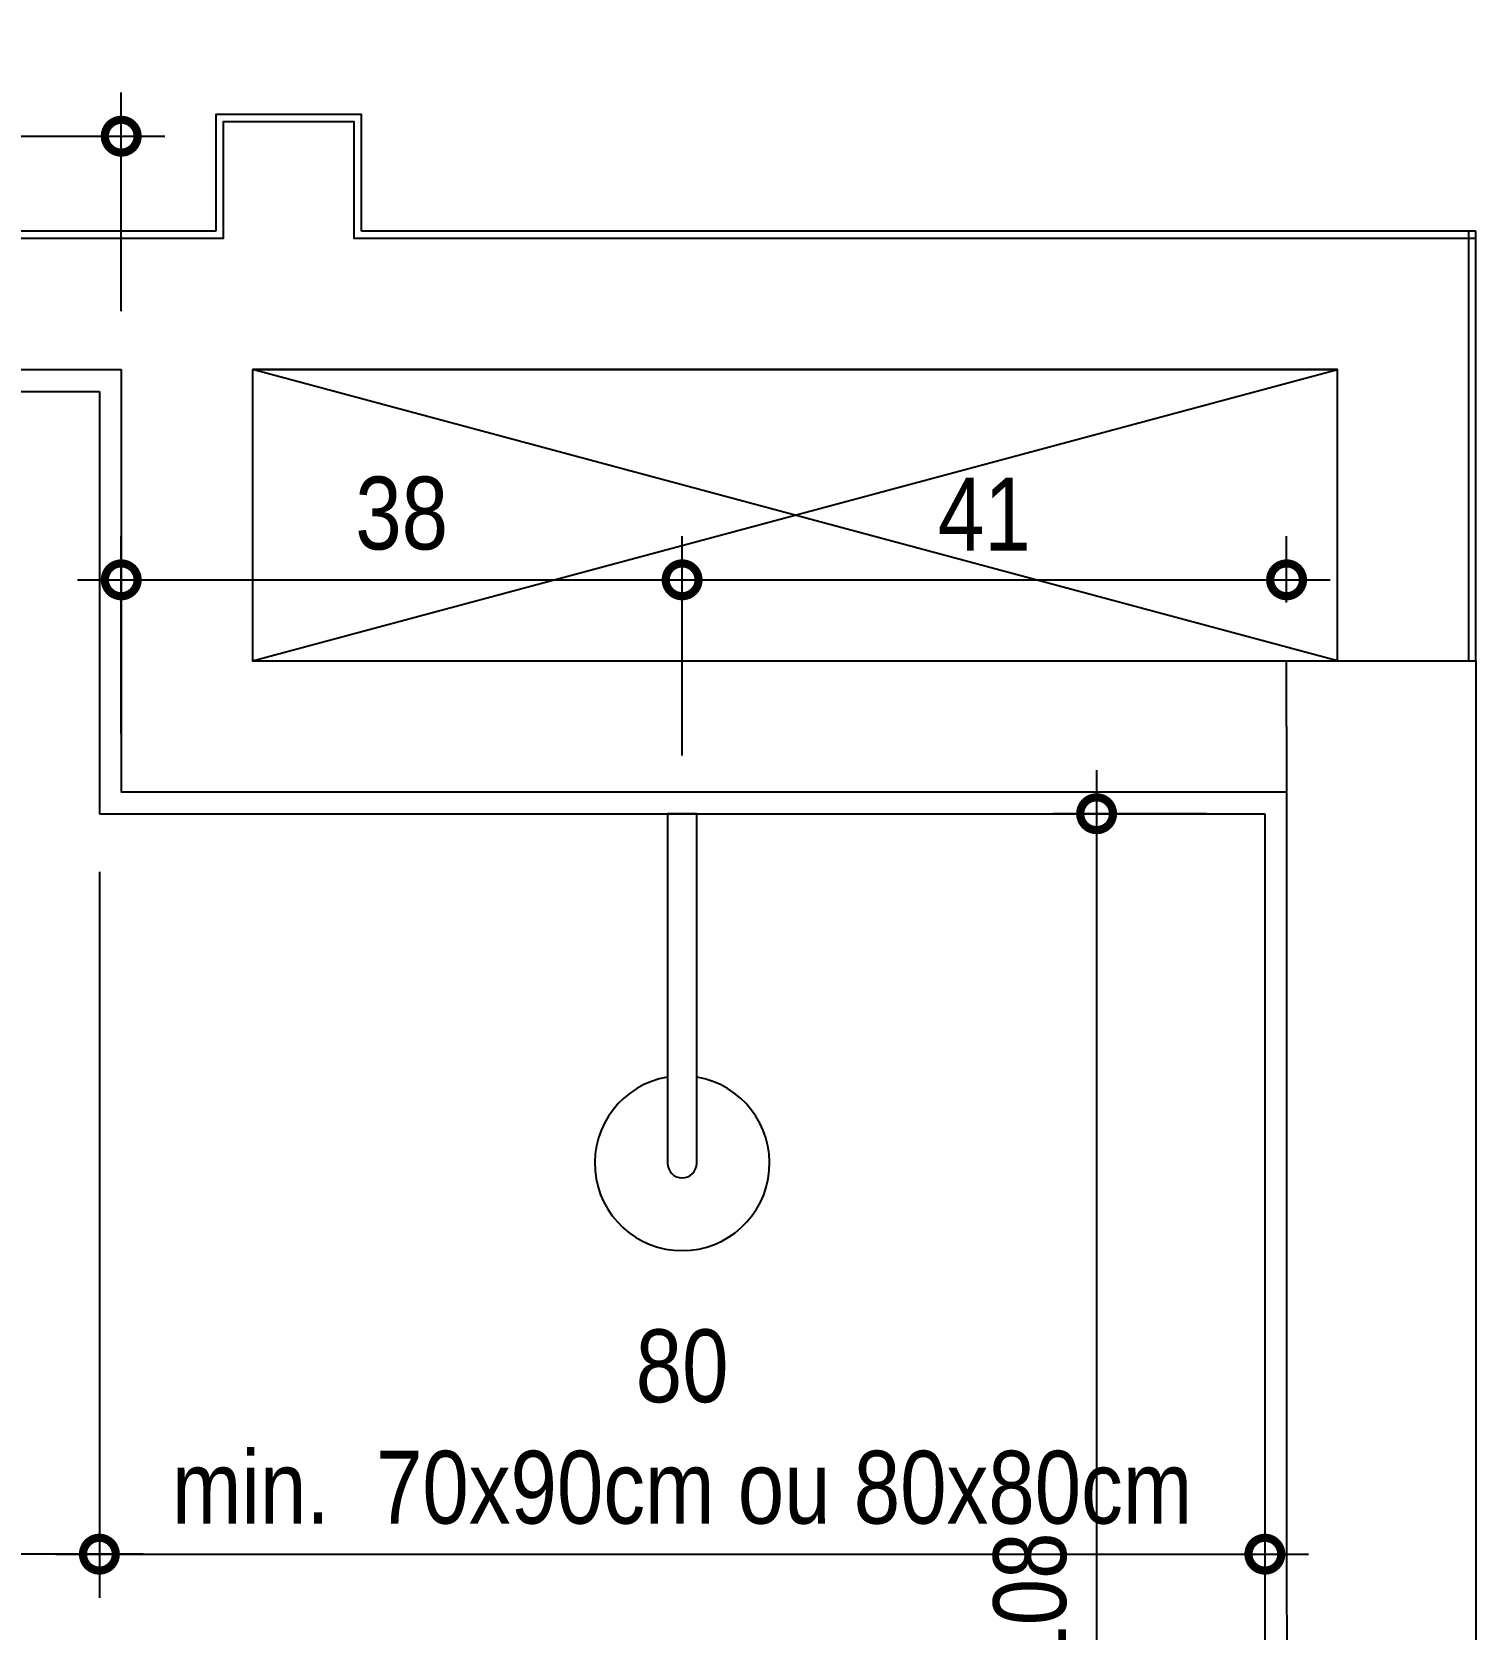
# Model space of a CAD drawing. Header units: metres. Extents: x 3 to 168, y -142 to 28.
# Drawn here: x 20.342 to 21.333, y 4.124 to 5.22 of the extents above; entities that cross this region are included whole.
import ezdxf

# ---------------------------------------------------------------- set-up
doc = ezdxf.new("R2010")
doc.units = ezdxf.units.M
for name, color, linetype in [('ARQ-ALV ACAB', 4, 'Continuous'), ('ARQ-ALV OSSO', 5, 'Continuous'), ('ARQ-DIM', 2, 'Continuous'), ('ARQ-HID', 2, 'Continuous'), ('ARQ-SIM', 1, 'Continuous')]:
    doc.layers.add(name, color=color, linetype=linetype)
doc.styles.add('Adesa', font='ARIALN.TTF')
doc.dimstyles.new('ADESA 1-0025', dxfattribs={"dimtxt": 0.05, "dimasz": 0.045, "dimexe": 0.03, "dimexo": 0.04, "dimgap": 0.02, "dimtad": 1, "dimtoh": 1, "dimdec": 0, "dimlfac": 100, "dimzin": 4, "dimtxsty": 'Adesa', "dimblk": 'DOTSMALL', "dimcen": 1, "dimdle": 0.03, "dimclrd": 1, "dimclre": 1, "dimclrt": 256, "dimazin": 1, "dimtm": 1e-09, "dimtfac": 1, "dimtdec": 0, "dimtix": 1, "dimtmove": 2, "dimatfit": 0, "dimldrblk": 'DOTSMALL', "dimfxl": 0.8, "dimtvp": 2, "dimtolj": 1, "dimtzin": 0, "dimarcsym": 0})

# ---------------------------------------------------------------- blocks, each defined once
blk = doc.blocks.new('CHUVEIRO')
at = {"ltscale": 0.025}
blk.add_lwpolyline([(-0.01, -0.24, 1), (0.01, -0.24), (0.01, 0), (-0.01, 0)], format="xyb", close=True, dxfattribs=at)
blk.add_arc((0, -0.24), 0.06, 99.5942, 80.4061, dxfattribs=at)
blk = doc.blocks.new('_DotSmall')
at = {"color": 0, "linetype": 'ByBlock', "const_width": 0.5}
blk.add_lwpolyline([(-0.0625, 0, 1), (0.0625, 0, 1)], format="xyb", close=True, dxfattribs=at)
blk = doc.blocks.new('*D49')
at = {"layer": 'ARQ-DIM', "color": 1, "lineweight": -2, "transparency": 16777216}
for p, q in [((19.9984, 4.9283), (19.9984, 5.1786)), ((20.4033, 5.0284), (20.4033, 5.1786)), ((19.9684, 5.1486), (20.4333, 5.1486))]:
    blk.add_line(p, q, dxfattribs=at)
at = {"layer": 'Defpoints', "color": 0, "transparency": 16777216}
for p in [(20.4033, 5.1486), (20.4033, 4.9884), (19.9984, 4.8883)]:
    blk.add_point(p, dxfattribs=at)
at = {"layer": 'ARQ-DIM', "color": 1, "lineweight": -2, "transparency": 16777216, "xscale": 0.045, "yscale": 0.045, "zscale": 0.045, "rotation": 180}
blk.add_blockref('_DotSmall', (19.9984, 5.1486), dxfattribs=at)
at = {"layer": 'ARQ-DIM', "color": 1, "lineweight": -2, "transparency": 16777216, "xscale": 0.045, "yscale": 0.045, "zscale": 0.045}
blk.add_blockref('_DotSmall', (20.4033, 5.1486), dxfattribs=at)
at = {"layer": 'ARQ-DIM', "transparency": 16777216, "insert": (20.2008, 5.1941), "char_height": 0.05, "attachment_point": 5, "style": 'Adesa'}
blk.add_mtext('\\A1;40', dxfattribs=at)
blk = doc.blocks.new('*D50')
at = {"layer": 'ARQ-DIM', "color": 1, "lineweight": -2, "transparency": 16777216}
for p, q in [((20.4033, 4.7384), (20.4033, 4.874)), ((20.7883, 4.7234), (20.7883, 4.874)), ((20.3733, 4.844), (20.8183, 4.844))]:
    blk.add_line(p, q, dxfattribs=at)
at = {"layer": 'Defpoints', "color": 0, "transparency": 16777216}
for p in [(20.7883, 4.844), (20.4033, 4.6984), (20.7883, 4.6834)]:
    blk.add_point(p, dxfattribs=at)
at = {"layer": 'ARQ-DIM', "color": 1, "lineweight": -2, "transparency": 16777216, "xscale": 0.045, "yscale": 0.045, "zscale": 0.045, "rotation": 180}
blk.add_blockref('_DotSmall', (20.4033, 4.844), dxfattribs=at)
at = {"layer": 'ARQ-DIM', "color": 1, "lineweight": -2, "transparency": 16777216, "xscale": 0.045, "yscale": 0.045, "zscale": 0.045}
blk.add_blockref('_DotSmall', (20.7883, 4.844), dxfattribs=at)
at = {"layer": 'ARQ-DIM', "transparency": 16777216, "insert": (20.5958, 4.8895), "char_height": 0.05, "attachment_point": 5, "style": 'Adesa'}
blk.add_mtext('\\A1;38', dxfattribs=at)
blk = doc.blocks.new('*D51')
at = {"layer": 'ARQ-DIM', "color": 1, "lineweight": -2, "transparency": 16777216}
for p, q in [((20.7883, 4.8284), (20.7883, 4.874)), ((21.2032, 4.8284), (21.2032, 4.874)), ((20.7583, 4.844), (21.2332, 4.844))]:
    blk.add_line(p, q, dxfattribs=at)
at = {"layer": 'Defpoints', "color": 0, "transparency": 16777216}
for p in [(21.2032, 4.844), (20.7883, 4.7884), (21.2032, 4.7884)]:
    blk.add_point(p, dxfattribs=at)
at = {"layer": 'ARQ-DIM', "color": 1, "lineweight": -2, "transparency": 16777216, "xscale": 0.045, "yscale": 0.045, "zscale": 0.045, "rotation": 180}
blk.add_blockref('_DotSmall', (20.7883, 4.844), dxfattribs=at)
at = {"layer": 'ARQ-DIM', "color": 1, "lineweight": -2, "transparency": 16777216, "xscale": 0.045, "yscale": 0.045, "zscale": 0.045}
blk.add_blockref('_DotSmall', (21.2032, 4.844), dxfattribs=at)
at = {"layer": 'ARQ-DIM', "transparency": 16777216, "insert": (20.9957, 4.8891), "char_height": 0.05, "attachment_point": 5, "style": 'Adesa'}
blk.add_mtext('\\A1;41', dxfattribs=at)
blk = doc.blocks.new('*D54')
at = {"layer": 'ARQ-DIM', "color": 1, "lineweight": -2, "transparency": 16777216}
for p, q in [((20.3883, 4.6434), (20.3883, 4.145)), ((21.1883, 4.6434), (21.1883, 4.145)), ((20.3583, 4.175), (21.2183, 4.175))]:
    blk.add_line(p, q, dxfattribs=at)
at = {"layer": 'Defpoints', "color": 0, "transparency": 16777216}
for p in [(20.3883, 4.6834), (21.1883, 4.6834), (21.1883, 4.175)]:
    blk.add_point(p, dxfattribs=at)
at = {"layer": 'ARQ-DIM', "color": 1, "lineweight": -2, "transparency": 16777216, "xscale": 0.045, "yscale": 0.045, "zscale": 0.045, "rotation": 180}
blk.add_blockref('_DotSmall', (20.3883, 4.175), dxfattribs=at)
at = {"layer": 'ARQ-DIM', "color": 1, "lineweight": -2, "transparency": 16777216, "xscale": 0.045, "yscale": 0.045, "zscale": 0.045}
blk.add_blockref('_DotSmall', (21.1883, 4.175), dxfattribs=at)
at = {"layer": 'ARQ-DIM', "transparency": 16777216, "insert": (20.7883, 4.2623), "char_height": 0.05, "attachment_point": 5, "style": 'Adesa'}
blk.add_mtext('\\A1;80\\Pmin.  70x90cm ou 80x80cm', dxfattribs=at)
blk = doc.blocks.new('*D55')
at = {"layer": 'ARQ-DIM', "color": 1, "lineweight": -2, "transparency": 16777216}
for p, q in [((21.0728, 4.7134), (21.0728, 3.5709)), ((21.1483, 4.6834), (21.0428, 4.6834)), ((21.1483, 3.6009), (21.0428, 3.6009))]:
    blk.add_line(p, q, dxfattribs=at)
at = {"layer": 'Defpoints', "color": 0, "transparency": 16777216}
for p in [(21.1883, 4.6834), (21.0728, 3.6009), (21.1883, 3.6009)]:
    blk.add_point(p, dxfattribs=at)
at = {"layer": 'ARQ-DIM', "color": 1, "lineweight": -2, "transparency": 16777216, "xscale": 0.045, "yscale": 0.045, "zscale": 0.045}
for p, rotation in [((21.0728, 4.6834), 90), ((21.0728, 3.6009), 270)]:
    blk.add_blockref('_DotSmall', p, dxfattribs=dict(at, rotation=rotation))
at = {"layer": 'ARQ-DIM', "transparency": 16777216, "insert": (21.0272, 4.1421), "char_height": 0.05, "attachment_point": 5, "rotation": 90, "style": 'Adesa'}
blk.add_mtext('\\A1;108', dxfattribs=at)
blk = doc.blocks.new('*D56')
at = {"layer": 'ARQ-DIM', "color": 1, "lineweight": -2, "transparency": 16777216}
for p, q in [((19.7383, 4.9234), (19.7383, 4.145)), ((20.3883, 4.6434), (20.3883, 4.145)), ((20.4183, 4.175), (19.7083, 4.175))]:
    blk.add_line(p, q, dxfattribs=at)
at = {"layer": 'Defpoints', "color": 0, "transparency": 16777216}
for p in [(19.7383, 4.9634), (20.3883, 4.6834), (19.7383, 4.175)]:
    blk.add_point(p, dxfattribs=at)
at = {"layer": 'ARQ-DIM', "color": 1, "lineweight": -2, "transparency": 16777216, "xscale": 0.045, "yscale": 0.045, "zscale": 0.045, "rotation": 180}
blk.add_blockref('_DotSmall', (19.7383, 4.175), dxfattribs=at)
at = {"layer": 'ARQ-DIM', "color": 1, "lineweight": -2, "transparency": 16777216, "xscale": 0.045, "yscale": 0.045, "zscale": 0.045}
blk.add_blockref('_DotSmall', (20.3883, 4.175), dxfattribs=at)
at = {"layer": 'ARQ-DIM', "transparency": 16777216, "insert": (20.0633, 4.2624), "char_height": 0.05, "attachment_point": 5, "style": 'Adesa'}
blk.add_mtext('\\A1;65\\Pmín. 60cm', dxfattribs=at)
blk = doc.blocks.new('AREAS MOLHADAS')
at = {"layer": 'ARQ-ALV ACAB'}
for p, q in [((20.4683, 5.0834), (19.7083, 5.0834)), ((21.3332, 5.0834), (20.5683, 5.0834)), ((21.3332, 4.7884), (21.3332, 5.0834)), ((19.7083, 4.9734), (20.3883, 4.9734)), ((20.3883, 4.9734), (20.3883, 4.6834)), ((20.3883, 4.6834), (21.1883, 4.6834)), ((21.1883, 4.6834), (21.1883, 3.5834))]:
    blk.add_line(p, q, dxfattribs=at)
blk.add_lwpolyline([(20.5682, 5.0834), (20.5682, 5.1634), (20.4682, 5.1634), (20.4682, 5.0834)], dxfattribs=at)
at = {"layer": 'ARQ-ALV OSSO'}
for p, q in [((21.3332, 5.0784), (20.5683, 5.0784)), ((21.3282, 4.7884), (21.3282, 5.0834))]:
    blk.add_line(p, q, dxfattribs=at)
for points in [[(20.5683, 5.0784), (20.5632, 5.0784), (20.5632, 5.1584), (20.4732, 5.1584), (20.4732, 5.0784), (20.4682, 5.0784)], [(21.2032, 4.6984), (21.2033, 3.5684), (20.4033, 3.5684), (20.4033, 3.5684), (18.9833, 3.5684), (18.9833, 4.9884), (19.0333, 4.9884), (19.0333, 5.0784), (18.8529, 5.0784)], [(20.4683, 5.0784), (19.7133, 5.0784), (19.7133, 4.9884), (20.4033, 4.9884)], [(20.4033, 4.9884), (20.4033, 4.6984), (21.2033, 4.6984)], [(20.4933, 4.9884), (21.2382, 4.9884)], [(20.4933, 4.9884), (20.4933, 4.7884), (21.2382, 4.7884)], [(21.2033, 4.6984), (21.2032, 4.7884), (21.3282, 4.7884), (21.3332, 4.7884), (21.3332, 3.43)]]:
    blk.add_lwpolyline(points, dxfattribs=at)
blk.add_lwpolyline([(20.4933, 4.9884), (20.4933, 4.7884), (21.2382, 4.7884), (21.2382, 4.9884)], close=True, dxfattribs=at)
at = {"layer": 'ARQ-SIM'}
for points in [[(21.2382, 4.7884), (20.4933, 4.9884)], [(20.4933, 4.7884), (21.2382, 4.9884)]]:
    blk.add_lwpolyline(points, dxfattribs=at)
at = {"layer": 'ARQ-HID', "extrusion": (0, 0, -1), "xscale": -1, "zscale": -1}
blk.add_blockref('CHUVEIRO', (-20.7883, 4.6834), dxfattribs=at)
at = {"layer": 'ARQ-DIM'}
for base, p1, p2, picture, middle in [((20.4033, 5.1486), (19.9984, 4.8883), (20.4033, 4.9884), '*D49', (20.2008, 5.1941)), ((20.78827236, 4.844008817), (20.403272361, 4.698387538), (20.78827236, 4.683387515), '*D50', (20.595772361, 4.889537467)), ((21.2032, 4.844), (20.7883, 4.7884), (21.2032, 4.7884), '*D51', (20.9957, 4.8891))]:
    dim = blk.add_linear_dim(base=base, p1=p1, p2=p2, dimstyle='ADESA 1-0025', dxfattribs=at)
    dim.commit()
    dim.dimension.update_dxf_attribs({"geometry": picture, "text_midpoint": middle})
for base, p2, text, picture, middle in [((19.7383, 4.175), (19.7383, 4.9634), '<>\\Pmín. 60cm', '*D56', (20.0633, 4.2624)), ((21.1883, 4.175), (21.1883, 4.6834), '<>\\Pmin.  70x90cm ou 80x80cm', '*D54', (20.7883, 4.2623))]:
    dim = blk.add_linear_dim(base=base, p1=(20.3883, 4.6834), p2=p2, text=text, dimstyle='ADESA 1-0025', dxfattribs=at)
    dim.commit()
    dim.dimension.update_dxf_attribs({"geometry": picture, "text_midpoint": middle})
dim = blk.add_linear_dim(base=(21.0728, 3.6009), p1=(21.1883, 4.6834), p2=(21.1883, 3.6009), angle=90, dimstyle='ADESA 1-0025', dxfattribs=at)
dim.commit()
dim.dimension.update_dxf_attribs({"geometry": '*D55', "text_midpoint": (21.0272, 4.1421)})

msp = doc.modelspace()

# ---------------------------------------------------------------- block references
msp.add_blockref('AREAS MOLHADAS', (0, 0))

doc.saveas('drawing.dxf')
